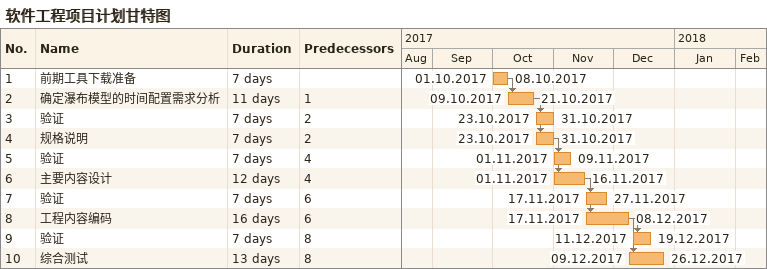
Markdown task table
软件工程项目计划甘特图

| ID | Task | Duration | Start | Finish | Predecessors |
|---|---|---|---|---|---|
| 1 | 前期工具下载准备 | 7d | 2017-10-01 | 2017-10-08 |  |
| 2 | 确定瀑布模型的时间配置需求分析 | 11d | 2017-10-09 | 2017-10-21 | 1 |
| 3 | 验证 | 7d | 2017-10-23 | 2017-10-31 | 2 |
| 4 | 规格说明 | 7d | 2017-10-23 | 2017-10-31 | 2 |
| 5 | 验证 | 7d | 2017-11-01 | 2017-11-09 | 4 |
| 6 | 主要内容设计 | 12d | 2017-11-01 | 2017-11-16 | 4 |
| 7 | 验证 | 7d | 2017-11-17 | 2017-11-27 | 6 |
| 8 | 工程内容编码 | 16d | 2017-11-17 | 2017-12-08 | 6 |
| 9 | 验证 | 7d | 2017-12-11 | 2017-12-19 | 8 |
| 10 | 综合测试 | 13d | 2017-12-09 | 2017-12-26 | 8 |
